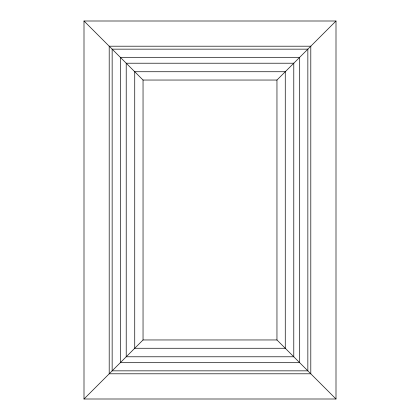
<?xml version="1.0" encoding="UTF-8"?>
<svg xmlns="http://www.w3.org/2000/svg" width="420" height="420" viewBox="0 0 420 420"><rect width="100%" height="100%" fill="white"/><g stroke="black" fill="none" stroke-linecap="round" stroke-linejoin="round"><path stroke-width="0.63" d="M336 399L276.959 339.959L276.959 80.042L336 21L84 21L84 399L336 399L336 21M84 399L143.041 339.959L143.041 80.042L84 21M120.309 57.309L299.691 57.309L299.691 362.691L120.309 362.691M143.041 80.042L276.959 80.042M143.041 339.959L276.959 339.959M120.409 57.409L120.409 362.591M310.8 46.2L109.2 46.2L109.2 373.8L310.8 373.8L310.8 46.2M307.85 49.151L112.151 49.151L112.151 370.85L307.85 370.85L307.85 49.151M293.785 63.215L126.215 63.215L126.215 356.785L293.785 356.785L293.785 63.215M285.264 71.736L134.736 71.736L134.736 348.264L285.264 348.264L285.264 71.736"/></g></svg>
